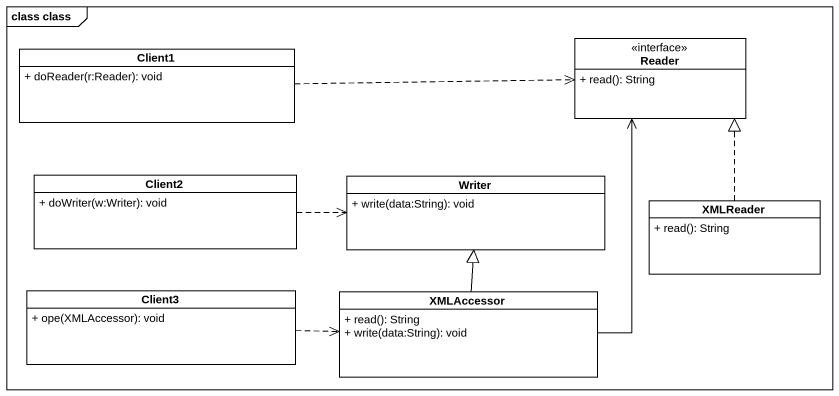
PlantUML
@startuml
mainframe class class
hide circle
hide empty members
skinparam classAttributeIconSize 0
class Client1 {
  + doReader(r:Reader): void
}
class Reader <<interface>> {
  + read(): String
}
class Client2 {
  + doWriter(w:Writer): void
}
class Writer {
  + write(data:String): void
}
class XMLReader {
  + read(): String
}
class Client3 {
  + ope(XMLAccessor): void
}
class XMLAccessor {
  + read(): String
  + write(data:String): void
}
Client1 .right.> Reader
Client2 .right.> Writer
XMLReader .up.|> Reader
Client3 .right.> XMLAccessor
XMLAccessor -up-> Reader
XMLAccessor -up-|> Writer
@enduml
